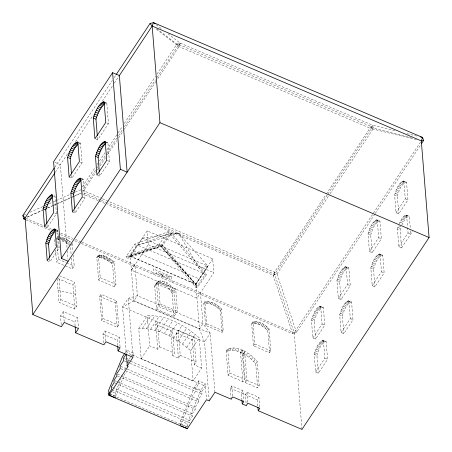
<?xml version="1.0" encoding="UTF-8"?>
<svg xmlns="http://www.w3.org/2000/svg" width="452" height="452" viewBox="0 0 452 452"><rect width="100%" height="100%" fill="white"/><g stroke="black" fill="none" stroke-linecap="round" stroke-linejoin="round"><path stroke-width="0.34" stroke-dasharray="2.26 1.69" d="M105.954 259.691L106.022 256.646L102.485 255.374L98.395 255.035L96.807 257.431L98.626 280.059L114.379 286.777L115.966 284.381L114.147 261.753L109.407 258.414L106.022 256.646L104.542 259.041L100.417 257.719L96.807 257.431L99.31 254.968L97.931 257.408L100.304 255.001L99.141 257.504L101.367 255.137L100.417 257.719L102.485 255.374L101.756 258.047L103.638 255.708L103.135 258.493L104.824 256.131L104.542 259.041L108.734 261.267L112.559 264.154L114.379 286.777M56.873 240.17L56.596 236.758L57.545 236.616L58.596 236.605L58.229 239.701L59.579 239.995M154.748 286.647L158.285 281.319L175.692 288.743L177.506 311.281L173.975 316.615L156.561 309.185L154.748 286.647L154.929 285.297L157.556 281.472C164.132 279.172 172.178 284.884 174.026 291.257L175.839 313.795L158.432 306.366L156.618 283.828L156.799 282.477L157.556 281.472M311.439 320.265C313.05 315.168 314.92 308.733 320.056 306.241L323.361 307.507L324.779 325.186L315.569 339.096L312.863 337.938L311.439 320.265L314.146 321.417L315.569 339.096M314.146 321.417C315.756 316.321 317.62 309.886 322.756 307.394L323.361 307.507M314.225 354.385C315.835 349.294 317.699 342.859 322.835 340.367L326.141 341.633L327.564 359.312L318.349 373.216L315.649 372.064L314.225 354.385L316.931 355.543L318.349 373.216M316.931 355.543C318.536 350.447 320.406 344.012 325.542 341.52L326.141 341.633M336.909 280.715C338.514 275.624 340.384 269.189 345.52 266.697L348.825 267.963L350.243 285.641L341.034 299.552L338.328 298.393L336.909 280.715L339.61 281.873L341.034 299.552M339.61 281.873C341.22 276.777 343.085 270.341 348.221 267.85L348.825 267.963M339.689 314.841C341.3 309.75 343.164 303.315 348.3 300.823L351.605 302.089L353.029 319.767L343.814 333.672L341.113 332.519L339.689 314.841L342.396 315.999L343.814 333.672M342.396 315.999C344 310.903 345.87 304.467 351.006 301.976L351.605 302.089M368.03 233.859C369.64 228.768 371.504 222.333 376.64 219.841L379.946 221.107L381.369 238.786L372.154 252.691L369.453 251.538L368.03 233.859L370.73 235.017L372.154 252.691M370.73 235.017C372.341 229.921 374.211 223.486 379.347 220.994L379.946 221.107M370.809 267.985C372.42 262.894 374.29 256.459 379.426 253.962L382.731 255.233L384.149 272.912L374.94 286.817L372.233 285.664L370.809 267.985L373.516 269.138L374.94 286.817M373.516 269.138C375.126 264.047 376.991 257.612 382.126 255.12L382.731 255.233M394.636 195.01C396.24 189.913 398.11 183.478 403.246 180.986L406.551 182.252L407.97 199.931L398.76 213.841L396.054 212.683L394.636 195.01L397.336 196.162L398.76 213.841M397.336 196.162C398.946 191.066 400.811 184.631 405.947 182.139L406.551 182.252M397.415 229.13L398.461 225.655L401.161 226.808L400.122 230.288L401.54 247.962L398.839 246.809L397.415 229.13L400.122 230.288M167.991 33.747L180.308 43.177L179.037 46.624L157.245 79.524M394.816 130.656L372.476 125.187L371.205 128.628L327.621 194.433M59.856 239.39L60.952 236.955L62.218 237.317L62.421 240.984L63.517 237.792L63.868 241.656L64.828 238.379L65.303 242.441L66.444 239.204L66.698 243.312L68.032 240.148L68.043 244.272L69.568 241.187L69.309 245.295L65.303 242.441L60.986 240.43L62.218 237.317L66.444 239.204L71.026 242.306M109.576 393.681L115.418 396.172L115.164 392.986L121.023 378.816M124.752 369.792L126.616 365.284M127.684 362.707L129.012 359.487L130.453 357.306M180.93 425.756L180.54 420.885L194.388 387.387L198.71 380.844L205.197 383.618L206.44 399.048M180.794 424.072L187.286 426.841L187.026 423.654L200.88 390.155L205.197 383.618M374.861 214.073L296.489 332.378L292.653 333.706L273.144 275.257L274.522 272.206L325.892 194.654M399.167 223.87C400.822 220.661 402.382 216.463 406.026 215.112L409.331 216.378L410.263 227.938M401.873 225.023C403.529 221.813 405.088 217.615 408.732 216.265L409.331 216.378M58.833 238.503L58.229 239.701L55.765 239.515M58.596 236.605L56.952 239.537L57.545 236.616L56.477 238.357M130.227 256.131L160.872 246.069L195.767 284.099L207.914 266.058L199.338 268.398L178.608 233.328L142.374 238.085L130.227 256.131L195.767 284.099L207.914 266.058L178.608 233.328L169.709 233.447L136.447 245.747L127.611 258.369L125.972 256.663L134.809 244.04L168.071 231.74L171.28 233.108L206.462 274.601L197.626 287.223L196.055 287.568L159.234 244.362L125.972 256.663M125.046 352.905L126.842 350.176L133.334 352.95L133.543 355.538L132.826 356.622M130.814 356.764L133.334 352.95M54.726 167.387L112.288 80.484M114.237 77.546L115.791 75.196M55.313 172.257L68.506 152.341M75.495 141.787L93.355 114.831M102.282 101.35L112.763 85.524M114.316 83.179L119.362 75.563M69.145 177.071L71.851 178.224L82.094 162.765L80.512 143.114L78.349 142.194M96.01 139.256L97.632 139.95L108.452 123.616L106.785 102.853L105.163 102.163M44.511 226.497L47.217 227.655L56.427 213.745L55.008 196.066L52.844 195.145M82.332 186.857L95.564 166.884M97.118 164.534L97.898 163.358M99.451 161.008L104.904 152.782M106.847 149.844L117.746 133.396M118.136 132.809L122.413 126.345M124.362 123.407L155.494 76.405M157.053 74.055L176.896 44.093L180.308 43.177L372.476 125.187L373.499 128.232L329.909 194.032M95.587 170.223L82.354 190.196L101.83 198.507M97.14 167.873L97.92 166.698M99.474 164.347L106.48 153.77M106.87 153.183L116.989 137.911M118.543 135.56L122.435 129.684M124.385 126.746L155.516 79.744M157.076 77.394L178.868 44.494L180.308 43.177M96.926 170.585L82.524 192.326L100.7 200.083M97.31 169.997L98.48 168.234M100.039 165.884L105.485 157.663M107.429 154.725L116.769 140.623M118.718 137.685L123.775 130.046M124.164 129.458L156.855 80.111M72.388 211.92L75.088 213.073L84.936 198.208L83.417 179.314L80.71 178.156M97.491 175.252L99.655 176.178L109.407 161.449L107.904 142.736L106.282 142.041M47.228 260.725L49.935 261.877L59.144 247.973L57.72 230.294L55.02 229.141M73.32 255.103L74.196 266.03L72.292 268.906L56.506 262.171L58.41 259.295L56.929 240.854M72.004 244.069L70.478 246.368L71.19 255.25M59.506 275.737L74.693 282.217L76.637 306.349L74.823 309.083L59.003 302.337L60.817 299.597L58.986 276.844M74.823 309.083L72.879 284.952L74.693 282.217M61.229 324.7L60.523 315.892L63.359 311.603L77.631 317.694L78.501 328.536M98.626 280.059L100.214 277.658L98.395 255.035M114.147 261.753L112.559 264.154L112.638 260.567L111.35 263.137L111.051 259.448L110.073 262.171L109.407 258.414L108.734 261.267L107.723 257.476L107.356 260.437L106.022 256.646M75.117 326.045L74.789 321.982L77.631 317.694M99.677 296.365L101.039 294.308L116.622 300.959L118.565 325.135L117.204 327.197L101.621 320.547L99.677 296.365L115.26 303.015L117.204 327.197M209.231 400.896L204.485 341.881L199.439 329.011L133.86 301.026L130.295 256.318L147.149 230.87L212.694 258.843L213.807 272.669L196.953 298.117L131.374 270.132L134.905 264.799L137.391 295.693L133.86 301.026L122.548 306.914L126.277 353.283M131.408 270.143L148.262 244.701L147.149 230.87M101.621 320.547L102.983 318.485L101.039 294.308M115.26 303.015L116.622 300.959M103.694 342.836L102.994 334.084L105.05 330.983L119.255 337.045L120.119 347.814M117.633 345.531L117.198 340.147L119.255 337.045M154.929 285.297L155.686 284.291L156.974 283.703L158.844 280.878M156.974 283.703L158.703 283.562L160.573 280.743M158.703 283.562L160.759 283.89L162.63 281.071M160.759 283.89L162.997 284.658L164.867 281.833M162.997 284.658L165.262 285.811L167.133 282.992M138.753 328.559L147.29 315.671C166.805 314.773 184.981 325.406 199.242 337.842L201.671 368.024L193.134 380.917L141.177 358.747L138.753 328.559C158.268 327.666 176.438 338.299 190.704 350.735L193.134 380.917M173.975 316.615L172.161 294.077L170.766 290.726L167.409 287.28L169.28 284.455M142.403 328.389L150.945 315.502M169.285 288.952L171.155 286.133M156.561 309.185L160.098 303.857L158.285 281.319M170.766 290.726L172.63 287.907M146.369 328.638L154.906 315.745M171.743 292.472L173.613 289.653M172.161 294.077L175.692 288.743M150.589 329.293L159.127 316.4M157.759 349.283L155.754 324.378L157.42 321.864L159.42 346.774L157.759 349.283L149.719 345.853L147.29 315.671M155.013 330.35L163.551 317.457M115.288 396.376L118.012 392.257L117.802 389.658L120.611 385.426L120.418 383.093L123.373 378.635L123.204 376.561L126.735 371.228L198.603 401.896L195.072 407.229L195.236 409.303L192.286 413.761L192.473 416.094L189.67 420.326L189.88 422.925L112.175 389.765M141.177 358.747L149.719 345.853M159.584 331.802L168.121 318.909M200.485 292.783L202.971 323.677L199.439 329.011L195.84 284.291L212.694 258.843M164.24 333.621L172.783 320.728M172.766 355.69L170.766 330.779L172.427 328.271L174.432 353.176L172.766 355.69L178.41 358.097L180.224 355.362L178.207 330.316L194.061 337.085L196.078 362.125L194.264 364.86L201.671 368.024M168.929 335.785L177.466 322.897M178.41 358.097L176.393 333.056L178.207 330.316M173.585 338.277L182.122 325.383M178.144 341.051L186.687 328.158M203.807 303.411L204.875 301.806C211.135 300.49 217.248 304.575 221.435 308.874L223.203 330.836L222.135 332.44L205.575 325.372L203.807 303.411C210.067 302.094 216.18 306.179 220.373 310.479L222.135 332.44M204.846 303.151L205.914 301.541M206.05 303.06L207.112 301.456M207.378 303.151L208.445 301.546M208.818 303.416L209.881 301.806M182.557 344.079L191.094 331.186M210.333 303.846L211.395 302.241M211.886 304.439L212.954 302.834M213.457 305.185L214.519 303.574M186.761 347.322L195.304 334.429M194.264 364.86L192.247 339.819L194.061 337.085M215.005 306.055L216.067 304.45M216.502 307.044L217.565 305.433M205.575 325.372L206.637 323.762L204.875 301.806M217.915 308.123L218.977 306.518M190.704 350.735L199.242 337.842M219.214 309.281L220.277 307.671M220.373 310.479L221.435 308.874M326.282 194.066L371.036 126.503L372.476 125.187M327.231 195.021L274.692 274.33L273.144 275.257L107.593 204.609M273.144 275.257L276.986 273.935L329.525 194.62M226.141 351.131L227.689 348.786C238.786 345.294 250.216 353.419 257.267 361.408L259.211 385.567L257.663 387.906L228.085 375.284L226.141 351.131C237.238 347.639 248.662 355.764 255.719 363.753L257.663 387.906M227.853 350.447L229.407 348.108M198.603 401.896L198.405 399.483L202.016 394.037L201.818 391.624L205.406 386.211L127.052 352.769L126.842 350.176M229.921 350.119L231.469 347.774M232.283 350.147L233.837 347.808M251.702 323.83L252.95 321.937C259.024 320.485 265.036 324.581 269.042 328.802L270.816 350.854L269.561 352.746L253.476 345.876L251.702 323.83C257.776 322.378 263.782 326.468 267.787 330.694L269.561 352.746M252.691 323.542L253.939 321.649M234.882 350.543L236.436 348.204M253.843 323.429L255.097 321.536M255.137 323.496L256.386 321.604M187.286 426.841L188.026 425.722M237.65 351.289L239.204 348.95M256.538 323.739L257.787 321.852M258.013 324.157L259.267 322.265M240.52 352.368L242.074 350.023M242.086 350.215L244.425 379.256L242.871 381.595L240.537 352.554L242.086 350.215L244.622 351.294L246.956 380.335L245.408 382.68L243.069 353.639L244.622 351.294M259.538 324.734L260.793 322.847M228.085 375.284L229.633 372.945L227.689 348.786M261.081 325.463L262.329 323.575M243.413 353.746L244.967 351.407M262.595 326.327L263.849 324.434M264.053 327.304L265.307 325.412M246.255 355.396L247.809 353.057M253.476 345.876L254.725 343.989L252.95 321.937M265.426 328.372L266.68 326.48M266.68 329.514L267.934 327.621M248.973 357.272L250.527 354.933M267.787 330.694L269.042 328.802M231.187 399.189L230.305 388.24L231.819 385.957L242.882 390.675L243.764 401.63M251.498 359.329L253.052 356.984M253.77 361.504L255.318 359.165M255.719 363.753L257.267 361.408M242.882 390.675L241.368 392.957L241.916 399.805M259.714 406.93L258.945 397.348L247.018 392.257L245.408 394.686L246.289 405.636M420.524 142.075L294.201 332.779L292.653 333.706L79.936 242.927M375.25 213.485L420.868 144.617M257.832 405.936L257.335 399.777L258.945 397.348M338.328 298.393L347.543 284.489L346.119 266.81M369.453 251.538L378.663 237.633L377.239 219.954M312.863 337.938L322.078 324.033L320.654 306.354M396.054 212.683L405.269 198.778L403.845 181.099M341.113 332.519L350.323 318.615L348.904 300.936M372.233 285.664L381.448 271.759L380.025 254.08M315.649 372.064L324.858 358.159L323.44 340.48M398.839 246.809L408.049 232.904L407.67 228.141M401.54 247.962L412.653 231.187M160.872 246.069L169.709 233.447L171.28 233.108L162.443 245.73L128.814 256.651L162.07 244.357L197.253 285.85L160.872 246.069L127.611 258.369M196.055 287.568L204.892 274.946L206.462 274.601M55.596 230.887L57.72 230.294M105.152 103.395L106.785 102.853M23.561 215.112L26.753 213.689M29.945 212.265L42.714 206.575M49.099 203.733L70.167 194.349M75.275 192.072L80.383 189.795L80.739 191.868M26.979 217.073L42.302 210.242M47.409 207.971L53.794 205.123M54.432 204.841L56.986 203.699M57.624 203.417L71.67 197.162M72.309 196.874L74.224 196.021M74.862 195.739L80.609 193.179M27.346 217.146L42.669 210.316M47.776 208.044L52.246 206.05M52.884 205.767L72.676 196.948M73.314 196.665L80.976 193.253M78.993 143.493L80.512 143.114M81.976 179.58L83.417 179.314M106.48 142.973L107.904 142.736M178.608 233.328L137.86 245.227L203.406 273.194M53.692 196.151L55.008 196.066M411.41 137.515L373.499 128.232L371.205 128.628L179.037 46.624L154.963 28.188M81.925 242.187L294.201 332.779L296.489 332.378L276.986 273.935L274.692 274.33L107.842 203.129M166.652 276.822L166.907 277.048A1.661 0.802 33.5 0 1 167.014 278.398A1.661 0.802 33.5 0 1 164.963 277.517A1.661 0.802 33.5 0 1 164.85 276.172L165.036 276.099A1.356 0.655 33.5 0 1 164.946 275.002A1.356 0.655 33.5 0 1 166.618 275.72A1.356 0.655 33.5 0 1 166.709 276.816L171.67 276.731L172.11 282.229M156.742 28.657L176.896 44.093L178.868 44.494L371.036 126.503L373.499 128.232M58.031 290.269L75.665 294.28M407.003 133.639L417.834 136.295M416.563 139.736L371.205 128.628L371.036 126.503M403.246 180.986L405.947 182.139M402.529 181.184L405.235 182.337M401.721 181.693L404.421 182.845M400.839 182.489L403.546 183.648M399.918 183.557L402.619 184.715M398.98 184.862L401.687 186.015M398.065 186.36L400.766 187.512M397.189 188.004L399.89 189.156M396.381 189.744L399.088 190.897M395.675 191.529L398.381 192.682M395.088 193.303L397.788 194.456M405.269 198.778L407.97 199.931M406.026 215.112L408.732 216.265M405.314 215.31L408.015 216.463M404.5 215.819L407.207 216.971M403.625 216.615L406.325 217.774M402.698 217.683L405.404 218.841M401.766 218.988L404.472 220.141M400.845 220.486L403.551 221.638M399.969 222.13L402.675 223.282M397.867 227.429L400.574 228.582M104.937 102.508L106.017 102.971M408.049 232.904L410.755 234.057L410.484 230.656M376.64 219.841L379.347 220.994M375.923 220.039L378.629 221.192M375.115 220.548L377.821 221.7M374.233 221.344L376.94 222.503M373.312 222.412L376.019 223.57M372.38 223.717L375.081 224.87M371.459 225.215L374.166 226.367M370.583 226.859L373.29 228.011M369.781 228.599L372.482 229.752M369.069 230.384L371.776 231.537M368.482 232.158L371.188 233.311M378.663 237.633L381.369 238.786M106.83 122.921L108.452 123.616M379.426 253.962L382.126 255.12M378.708 254.165L381.415 255.318M377.9 254.674L380.601 255.826M377.019 255.47L379.72 256.623M376.098 256.538L378.799 257.691M106.163 142.239L107.248 142.696M375.16 257.843L377.866 258.996M374.245 259.341L376.945 260.493M373.369 260.985L376.07 262.137M372.561 262.725L375.267 263.878M371.855 264.51L374.561 265.663M371.267 266.279L373.968 267.437M381.448 271.759L384.149 272.912M78.721 142.691L79.806 143.148M107.248 160.528L109.407 161.449M345.52 266.697L348.221 267.85M344.803 266.895L347.509 268.047M343.995 267.403L346.695 268.556M343.113 268.2L345.82 269.358M342.192 269.268L344.893 270.426M341.254 270.573L343.961 271.725M340.339 272.07L343.04 273.223M80.467 162.07L82.094 162.765M339.463 273.714L342.164 274.867M338.655 275.454L341.362 276.607M337.949 277.24L340.655 278.392M337.361 279.014L340.062 280.167M347.543 284.489L350.243 285.641M54.822 162.285L60.353 164.647L67.06 247.967M81.671 178.828L82.75 179.291M348.3 300.823L351.006 301.976M347.588 301.021L350.289 302.173M346.774 301.529L349.481 302.682M345.899 302.326L348.599 303.484M102.48 198.784L274.522 272.206L276.986 273.935M344.972 303.394L347.678 304.552M101.35 200.36L107.192 202.852M344.04 304.699L346.746 305.851M81.626 193.529L98.502 200.733M99.152 201.01L105 203.502M343.119 306.196L345.825 307.349M342.243 307.84L344.949 308.993M82.23 197.055L84.936 198.208M341.441 309.58L344.147 310.733M340.735 311.366L343.435 312.518M340.141 313.14L342.848 314.293M350.323 318.615L353.029 319.767M320.056 306.241L322.756 307.394M319.338 306.439L322.044 307.592M318.53 306.948L321.231 308.1M317.649 307.75L320.349 308.902M316.728 308.818L319.428 309.97M315.79 310.117L318.496 311.27M314.874 311.614L317.575 312.767M142.374 238.085L207.914 266.058M313.999 313.259L316.699 314.411M313.191 314.999L315.897 316.157M148.262 244.701L213.807 272.669M312.485 316.784L315.191 317.937M311.897 318.558L314.598 319.711M322.078 324.033L324.779 325.186M54.805 213.056L56.427 213.745M133.826 250.984L199.372 278.957M130.295 256.318L195.84 284.291M322.835 340.367L325.542 341.52M322.123 340.565L324.824 341.718M171.67 276.731L153.245 268.872L153.691 274.364M321.31 341.074L324.016 342.226M320.428 341.87L323.135 343.028M55.5 229.486L57.121 230.181M319.507 342.938L322.214 344.096M25.707 218.197L45.093 226.475M45.737 226.746L52.2 229.503M56.076 231.158L58.014 231.989M60.602 233.091L72.879 238.328M75.461 239.43L81.275 241.916M318.575 344.243L321.276 345.396M26.109 219.96L50.754 230.475M56.59 232.966L57.884 233.52M60.478 234.628L72.156 239.605M74.749 240.713L79.286 242.651M317.654 345.74L320.361 346.893M316.779 347.385L319.485 348.537M315.976 349.125L318.683 350.277M315.27 350.91L317.971 352.063M156.618 283.828L174.026 291.257M314.677 352.684L317.383 353.837M324.858 358.159L327.564 359.312M56.438 246.82L59.144 247.973M58.41 259.295L65.986 262.527M66.619 262.798L74.196 266.03M100.214 277.658L115.966 284.381M254.725 343.989L270.816 350.854M160.098 303.857L177.506 311.281M206.637 323.762L223.203 330.836M240.537 352.554L243.069 353.639M242.481 355.097L245.012 356.182M57.692 278.472L72.879 284.952M176.393 333.056L192.247 339.819M155.754 324.378L170.766 330.779M60.817 299.597L76.637 306.349M102.983 318.485L118.565 325.135M229.633 372.945L244.425 379.256M246.956 380.335L259.211 385.567M180.224 355.362L196.078 362.125M159.42 346.774L174.432 353.176M230.305 388.24L257.335 399.777M60.523 315.892L74.789 321.982M102.994 334.084L117.198 340.147M126.419 358.379L129.012 359.487M194.388 387.387L200.88 390.155M124.114 358.464L127.357 359.848M128.006 360.125L129.956 360.956M130.6 361.233L201.818 391.624M124.306 360.877L128.854 362.815M130.148 363.368L202.016 394.037M120.701 366.323L125.244 368.261M127.193 369.092L198.405 399.483M120.899 368.736L124.142 370.12M117.362 374.064L120.611 375.454M121.26 375.731L195.072 407.229M117.531 376.143L119.481 376.974M122.074 378.081L195.236 409.303M114.576 380.601L116.526 381.431M117.175 381.708L192.286 413.761M114.768 382.934L192.473 416.094M112.61 387.443L189.67 420.326M112.565 391.878L115.164 392.986M180.54 420.885L187.026 423.654M109.446 393.884L187.151 427.044M165.262 285.811L167.409 287.28M156.234 24.741L162.392 29.459M162.641 275.336L162.584 275.285A1.661 0.802 33.5 0 0 161.477 274.72L160.974 274.703A1.661 0.802 33.5 0 0 161.087 276.053A1.661 0.802 33.5 0 0 163.144 276.929A1.661 0.802 33.5 0 0 163.031 275.584L162.596 275.364A1.356 0.655 33.5 0 1 161.415 274.861L161.217 274.686M134.809 244.04L136.447 245.747M176.896 44.093L179.037 46.624L178.868 44.494M204.892 274.946L168.071 231.74L159.234 244.362L162.443 245.73L197.626 287.223M406.63 215.225L407.614 227.463M301.976 429.4L294.201 332.779L274.692 274.33L274.522 272.206M247.018 392.257L247.843 402.529M231.819 385.957L232.644 396.223M214.949 392.263L210.203 333.248L202.971 323.677L137.391 295.693L128.266 298.28L122.548 306.914L204.485 341.881L210.203 333.248L128.266 298.28L133.012 357.295M198.71 380.844L198.92 383.437L195.332 388.856L195.524 391.268L191.919 396.715L192.111 399.127L188.58 404.455L188.75 406.534L185.795 410.992L185.981 413.326L183.179 417.558L183.388 420.157L180.659 424.275L180.794 425.959M168.89 276.669L169.093 279.195M127.707 360.882L127.922 363.583M97.412 137.182L97.632 139.95M99.434 173.404L99.655 176.178M105.05 330.983L105.858 341.079M74.862 210.276L75.088 213.073M71.625 175.416L71.851 178.224M72.382 243.492L73.043 251.691M71.41 257.979L72.292 268.906M67.28 250.764L67.958 259.165M63.359 311.603L64.178 321.767M54.692 239.633L55.297 247.148M55.517 249.877L56.506 262.171M57.116 278.873L59.003 302.337M46.94 224.254L47.217 227.655M49.658 258.482L49.935 261.877M60.952 236.955L60.986 240.43M161.381 274.833L161.093 274.59A1.469 0.712 33.5 0 1 161.353 273.347A1.469 0.712 33.5 0 1 163.195 274.918A1.469 0.712 33.5 0 1 161.381 274.833M156.505 273.381A1.932 0.938 33.5 0 0 159.432 274.63A1.932 0.938 33.5 0 0 157.838 272.347A1.932 0.938 33.5 0 0 156.505 273.381"/><path stroke-width="0.68" d="M43.087 208.824C44.697 203.728 46.567 197.292 51.703 194.801L52.302 194.914L53.726 212.593L44.511 226.497L43.087 208.824L45.793 209.977L46.889 223.576M45.793 209.977L48.347 202.971L51.997 197.462L49.296 196.309M45.805 243.046C47.415 237.955 49.279 231.52 54.421 229.028L55.02 229.141L56.438 246.82L47.228 260.725L45.805 243.046L48.511 244.204L49.55 257.12M48.511 244.204L51.065 237.198L54.715 231.69L52.014 230.531M95.445 156.307C97.338 151.047 99.276 143.307 105.197 141.578L106.706 160.296L96.948 175.02L95.445 156.307L98.146 157.46L99.321 172.02M98.146 157.46C99.593 152.392 101.728 147.228 105.621 143.55L102.92 142.397M70.862 193.027C72.789 187.71 74.749 179.958 80.71 178.156L82.23 197.055L72.388 211.92L70.862 193.027L73.569 194.179L74.749 208.875M73.569 194.179C75.038 189.077 77.196 183.885 81.111 180.167L78.405 179.015M67.568 157.42C69.614 151.866 71.687 144.064 77.806 141.962L79.388 161.613L69.145 177.071L67.568 157.42L70.269 158.573L71.512 174.014M70.269 158.573C71.834 153.324 74.088 147.996 78.094 144.131L75.388 142.979M93.259 118.034C95.485 112.13 97.734 104.226 104.079 101.7L105.751 122.464L94.931 138.792L93.259 118.034L95.965 119.187L97.299 135.798M95.965 119.187C97.672 113.718 100.061 108.192 104.203 104.113L101.502 102.96M119.362 75.563L112.605 72.676L120.379 169.297L127.136 172.184L119.362 75.563L152.166 26.041L153.437 22.6L422.575 137.453L423.597 140.499L421.648 143.442M124.684 353.447L122.526 356.718L108.672 390.217L109.068 395.088L115.554 397.856M112.605 72.676L53.59 161.76L61.365 258.386L68.128 261.267M25.459 219.683L23.515 218.853L22.922 215.395L54.336 167.974M116.181 74.608L150.024 23.515L153.437 22.6L155.115 23.888M54.924 172.845L25.063 217.926L23.515 218.853M61.365 258.386L120.379 169.297M420.541 136.956L422.575 137.453L421.304 140.894L429.078 237.52L301.976 429.4L258.216 410.727L259.827 408.303L247.899 403.212L246.289 405.636L242.249 403.913L243.764 401.63L232.701 396.907L231.187 399.189L214.949 392.263L209.231 400.896L206.496 399.726L187.286 428.728L108.932 395.291L128.142 366.289L127.294 365.928L133.012 357.295L118.062 350.916L120.119 347.814L105.915 341.752L103.858 344.853L75.665 332.819L78.501 328.536L64.235 322.445L61.393 326.734L32.838 314.547L159.94 122.661L152.166 26.041L150.024 23.515M125.978 354.396L123.464 358.187L123.662 360.6L120.051 366.047L120.249 368.459L116.718 373.787L116.882 375.866L113.932 380.324L114.119 382.658L111.316 386.889L111.525 389.488L108.796 393.607L108.932 395.291M180.794 425.959L187.422 428.524M423.597 140.499L421.304 140.894L152.166 26.041M159.94 122.661L429.078 237.52M103.316 101.819L104.395 102.282M102.446 102.242L104.61 103.163M100.497 103.954L103.203 105.107M99.457 105.203L102.163 106.356M98.412 106.678L101.118 107.83M97.383 108.339L100.084 109.497M96.389 110.158L99.095 111.311M95.457 112.079L98.163 113.232M94.615 114.062L97.321 115.22M93.875 116.062L96.581 117.221M104.542 141.544L105.621 142.007M103.774 141.821L105.395 142.51M101.999 143.261L104.7 144.42M101.039 144.391L103.74 145.544M100.067 145.753L102.768 146.906M99.107 147.301L101.813 148.459M98.191 149.002L100.898 150.16M77.1 141.996L78.179 142.459M97.349 150.804L100.05 151.962M76.286 142.34L77.908 143.03M96.592 152.657L99.299 153.81M74.433 143.905L77.134 145.058M95.954 154.511L98.66 155.663M73.433 145.086L76.139 146.245M72.427 146.499L75.134 147.651M71.439 148.103L74.145 149.256M70.489 149.855L73.196 151.008M69.608 151.714L72.309 152.866M68.811 153.623L71.518 154.782M68.128 155.544L70.828 156.697M80.044 178.133L81.128 178.596M79.269 178.421L80.891 179.116M77.478 179.89L80.179 181.043M76.512 181.032L79.213 182.184M75.529 182.399L78.236 183.552M74.569 183.964L77.275 185.117M73.648 185.67L76.354 186.829M72.795 187.484L75.501 188.637M72.032 189.348L74.738 190.501M71.382 191.213L74.088 192.366M51.703 194.801L52.782 195.264M50.986 194.998L52.607 195.693M50.172 195.507L52.878 196.66M48.375 197.377L51.076 198.53M47.437 198.677L50.144 199.829M46.522 200.174L49.223 201.326M45.646 201.818L48.347 202.971M44.838 203.558L47.545 204.716M44.132 205.344L46.838 206.496M43.545 207.118L46.245 208.27M54.421 229.028L55.5 229.486M53.703 229.226L55.325 229.915M52.89 229.735L55.596 230.887M51.087 231.599L53.794 232.757M50.155 232.904L52.861 234.057M49.234 234.402L51.94 235.554M48.358 236.046L51.065 237.198M47.556 237.786L50.262 238.938M46.85 239.571L49.55 240.724M46.257 241.345L48.963 242.498M22.922 215.395L25.063 217.926L32.838 314.547M257.939 407.303L258.216 410.727M241.973 400.489L242.249 403.913M126.334 353.984L127.294 365.928M117.684 346.204L118.062 350.916M75.173 326.723L75.665 332.819"/></g></svg>
